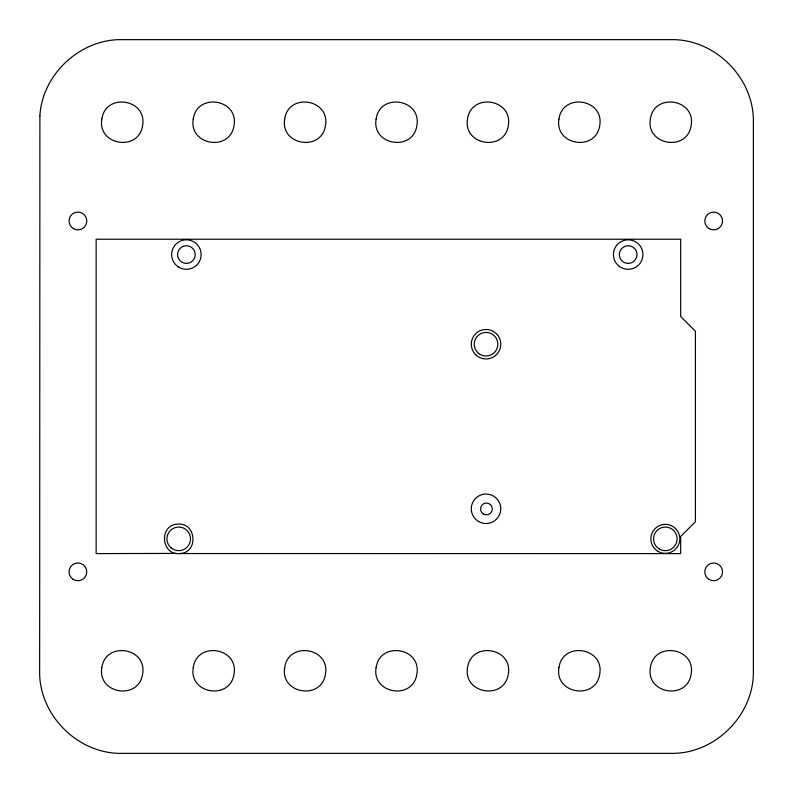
<?xml version="1.0" encoding="UTF-8"?>
<svg xmlns="http://www.w3.org/2000/svg" width="793" height="793" viewBox="0 0 793 793"><rect width="100%" height="100%" fill="white"/><g stroke="black" fill="none" stroke-linecap="round" stroke-linejoin="round"><path stroke-width="1.19" d="M180.13 553.544C199.053 552.443 196.099 521.665 177.315 524.183C158.392 525.283 161.346 556.062 180.13 553.544L680.672 553.613L680.672 536.504L695.421 521.754L695.421 331.236L680.672 316.496L680.672 239.228L96.151 239.228L96.151 553.613L176.284 553.405M39.898 115.808L39.65 670.769C38.589 714.899 78.101 754.411 122.231 753.35L670.769 753.35C714.899 754.411 754.411 714.899 753.35 670.769L753.35 122.291C754.43 78.14 714.919 38.599 670.769 39.65L122.231 39.65C80.44 38.788 42.287 74.076 39.898 115.808M101.841 119C97.172 145.466 138.874 152.068 142.621 125.453C147.28 98.986 105.578 92.385 101.841 119M101.841 667.547C97.172 694.014 138.874 700.615 142.621 674C147.28 647.534 105.578 640.932 101.841 667.547M193.264 119C188.595 145.466 230.297 152.068 234.044 125.453C238.703 98.986 197.011 92.385 193.264 119M193.264 667.547C188.595 694.014 230.297 700.615 234.044 674C238.703 647.534 197.011 640.932 193.264 667.547M284.687 119C280.018 145.466 321.72 152.068 325.467 125.453C330.126 98.986 288.434 92.385 284.687 119M284.687 667.547C280.018 694.014 321.72 700.615 325.467 674C330.126 647.534 288.434 640.932 284.687 667.547M376.11 119C371.451 145.466 413.143 152.068 416.89 125.453C421.549 98.986 379.857 92.385 376.11 119M376.11 667.547C371.451 694.014 413.143 700.615 416.89 674C421.549 647.534 379.857 640.932 376.11 667.547M467.533 119C462.874 145.466 504.566 152.068 508.313 125.453C512.982 98.986 471.28 92.385 467.533 119M467.533 667.547C462.874 694.014 504.566 700.615 508.313 674C512.982 647.534 471.28 640.932 467.533 667.547M558.956 119C554.297 145.466 595.989 152.068 599.736 125.453C604.405 98.986 562.703 92.385 558.956 119M558.956 667.547C554.297 694.014 595.989 700.615 599.736 674C604.405 647.534 562.703 640.932 558.956 667.547M650.379 119C645.72 145.466 687.422 152.068 691.159 125.453C695.828 98.986 654.126 92.385 650.379 119M650.379 667.547C645.72 694.014 687.422 700.615 691.159 674C695.828 647.534 654.126 640.932 650.379 667.547M628.175 263.415L625.885 263.107A8.852 8.852 0 0 1 621.405 248.873A8.852 8.852 0 0 1 636.194 250.826A8.852 8.852 0 0 1 628.175 263.415M186.395 263.415L184.105 263.107A8.852 8.852 0 0 1 179.614 248.873A8.852 8.852 0 0 1 194.414 250.826A8.852 8.852 0 0 1 186.395 263.415M171.02 547.794A11.796 11.796 0 0 0 190.31 541.074A11.796 11.796 0 0 0 174.847 527.722A11.796 11.796 0 0 0 171.02 547.794M480.132 354.431A11.796 11.796 0 0 0 497.826 344.221A11.796 11.796 0 0 0 480.132 334.002A11.796 11.796 0 0 0 480.132 354.431M658.914 548.756A11.796 11.796 0 0 0 677.113 539.478A11.796 11.796 0 0 0 659.984 528.356A11.796 11.796 0 0 0 658.914 548.756M178.445 266.983A14.75 14.75 0 0 0 201.125 255.237A14.75 14.75 0 0 0 179.605 241.468A14.75 14.75 0 0 0 178.445 266.983M478.655 521.556A14.75 14.75 0 0 0 500.77 508.779A14.75 14.75 0 0 0 478.655 496.012A14.75 14.75 0 0 0 478.655 521.556M475.691 354.729A14.75 14.75 0 0 0 500.304 347.909A14.75 14.75 0 0 0 482.094 330.007A14.75 14.75 0 0 0 475.691 354.729M618.57 265.754A14.75 14.75 0 0 0 642.667 257.289A14.75 14.75 0 0 0 623.288 240.646A14.75 14.75 0 0 0 618.57 265.754M658.091 551.413A14.492 14.492 0 0 0 679.829 538.863A14.492 14.492 0 0 0 658.091 526.314A14.492 14.492 0 0 0 658.091 551.413M483.482 514.033A5.898 5.898 0 0 0 492.334 508.928A5.898 5.898 0 0 0 483.482 503.823A5.898 5.898 0 0 0 483.482 514.033M73.481 228.642A8.852 8.852 0 0 0 86.754 220.979A8.852 8.852 0 0 0 73.481 213.317A8.852 8.852 0 0 0 73.481 228.642M72.748 579.049A8.852 8.852 0 0 0 86.705 572.724A8.852 8.852 0 0 0 74.255 563.793A8.852 8.852 0 0 0 72.748 579.049M709.239 228.642A8.852 8.852 0 0 0 722.512 220.979A8.852 8.852 0 0 0 709.239 213.317A8.852 8.852 0 0 0 709.239 228.642M709.239 579.514A8.852 8.852 0 0 0 722.512 571.852A8.852 8.852 0 0 0 709.239 564.19A8.852 8.852 0 0 0 709.239 579.514"/></g></svg>
